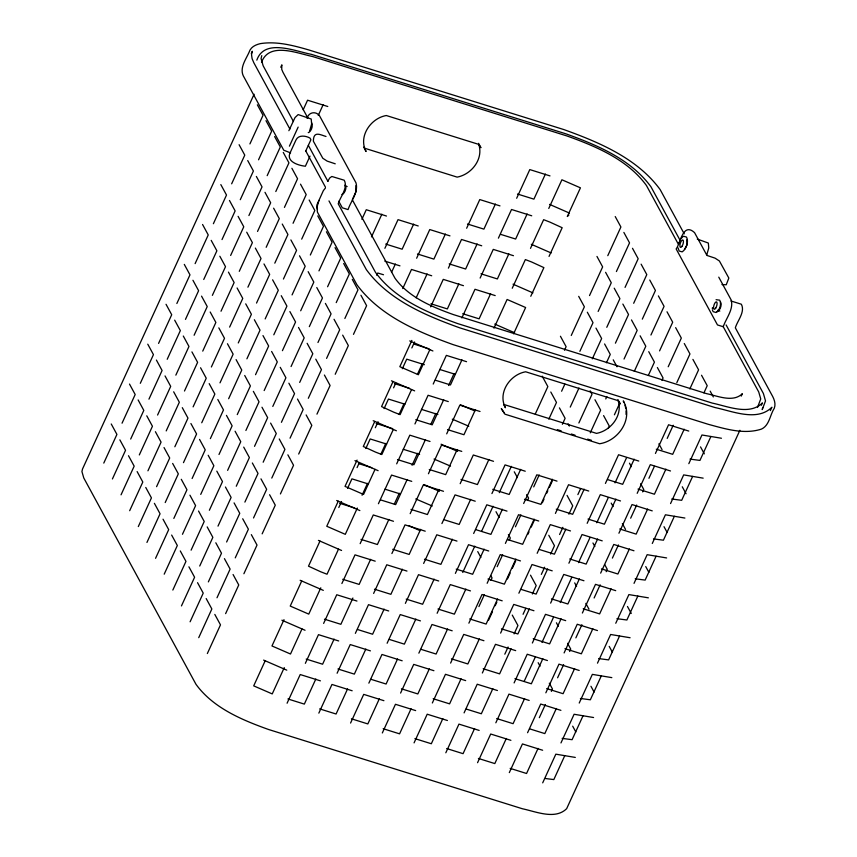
<?xml version="1.0" encoding="UTF-8"?>
<svg xmlns="http://www.w3.org/2000/svg" width="857" height="857" viewBox="0 0 857 857"><rect width="100%" height="100%" fill="white"/><g stroke="black" fill="none" stroke-linecap="round" stroke-linejoin="round"><path stroke-width="1.29" d="M712.36 309.077L712.456 307.631M261.771 55.619L261.085 58.587L263.153 65.785L293.469 121.533M762.709 407.546L762.237 409.592L765.515 400.915L763.394 393.492L726.104 324.932M678.583 244.234L679.151 242.285M309.688 130.692L311.627 124.029L311.22 119.037L298.161 114.581L295.012 117.58L288.873 130.703M706.811 254.7L708.75 248.027L708.343 243.045L697.298 239.082M318.943 200.452L317.004 207.126L317.411 212.108L356.844 284.62C379.737 315.879 417.766 331.905 453.171 344.643L708.428 424.354C725.418 428.918 744.037 434.756 761.444 429.1C769.49 425.404 769.907 415.013 774.267 408.318C775.831 404.365 774.557 400.133 772.703 396.523L735.338 327.813C737.363 320.764 745.451 311.948 741.348 304.224L730.957 300.978M251.283 53.53L252.312 51.281L251.53 54.666L252.076 58.597L253.833 62.754L289.923 129.096M256.832 60.14C264.524 37.997 295.419 51.356 311.262 54.312L565.909 133.831C597.2 145.079 630.838 159.198 651.009 186.869L680.094 240.324M261.567 62.315C269.109 41.554 297.24 53.295 312.591 56.53L566.938 135.952C596.161 146.451 627.613 159.627 646.435 185.498L678.337 244.159M254.1 94.227L82.529 468.972L81.929 471.575L83.782 477.992L195.985 684.304C213.114 707.914 241.824 719.912 268.477 729.468L522.449 808.772C536.043 811.6 555.175 820.053 566.659 808.665L739.902 430.268M280.753 67.264L281.867 64.832L281.717 69.331L282.939 72.213L307.759 117.848M103.783 463.091L116.916 434.413L111.239 423.979M122.048 423.197L135.181 394.52L129.503 384.075M140.312 383.304L153.446 354.627L147.768 344.182M158.577 343.4L171.711 314.733L166.033 304.289M176.853 303.507L189.975 274.829L184.298 264.395M195.117 263.613L208.24 234.936L202.563 224.491M213.382 223.72L226.505 195.042L220.827 184.598M231.647 183.816L244.77 155.138L239.092 144.704M249.912 143.922L263.045 115.245L257.357 104.8M112.417 478.967L125.54 450.289L119.862 439.845M130.682 439.063L143.805 410.396L138.127 399.951M148.947 399.169L162.08 370.492L156.403 360.058M167.211 359.276L180.345 330.598L174.667 320.154M185.476 319.382L198.61 290.705L192.932 280.26M203.741 279.478L216.875 250.801L211.197 240.367M222.006 239.585L235.139 210.908L229.462 200.463M240.281 199.692L253.404 171.014L247.727 160.57M258.546 159.788L271.669 131.121L265.991 120.676M121.041 494.832L134.174 466.154L128.496 455.72M139.316 454.938L152.439 426.261L146.761 415.816M157.581 415.045L170.704 386.368L165.026 375.923M175.846 375.141L188.969 346.464L183.291 336.03M194.111 335.248L207.233 306.57L201.556 296.136M212.375 295.354L225.509 266.677L219.831 256.232M230.64 255.45L243.774 226.784L238.096 216.339M248.905 215.557L262.038 186.88L256.361 176.446M267.17 175.664L280.303 146.986L274.626 136.542M303.196 109.76L307.567 100.205L327.77 106.504M289.42 146.161L298.15 127.093M129.675 510.708L142.808 482.03L137.131 471.586M147.94 470.804L161.073 442.126L155.396 431.692M166.204 430.91L179.338 402.233L173.66 391.799M184.48 391.017L197.603 362.34L191.925 351.895M202.745 351.113L215.868 322.446L210.19 312.002M221.01 311.22L234.132 282.542L228.455 272.108M239.274 271.326L252.397 242.649L246.72 232.204M257.539 231.433L270.673 202.755L264.984 192.311M275.804 191.529L288.938 162.851L283.26 152.417M318.258 115.416L323.175 104.661M305.767 150.961L310.909 139.734L310.02 138.106C305.724 135.642 298.375 134.603 295.911 140.12L289.741 153.585C286.656 162.284 299.575 165.637 305.381 166.226L309.998 156.124M138.309 526.573L151.432 497.896L145.754 487.462M156.574 486.68L169.707 458.002L164.019 447.558M174.839 446.776L187.972 418.109L182.295 407.664M193.104 406.882L206.237 378.205L200.559 367.771M211.368 366.989L224.502 338.311L218.824 327.867M229.633 327.095L242.767 298.418L237.089 287.973M247.909 287.191L261.031 258.514L255.354 248.08M266.173 247.298L279.296 218.621L273.619 208.187M284.438 207.405L297.561 178.727L291.883 168.283M146.943 542.438L160.066 513.772L154.389 503.327M165.208 502.545L178.331 473.867L172.653 463.433M183.473 462.651L196.596 433.974L190.918 423.529M201.738 422.758L214.861 394.081L209.183 383.636M220.003 382.854L233.136 354.177L227.459 343.743M238.267 342.961L251.401 314.283L245.723 303.849M256.532 303.067L269.666 274.39L263.988 263.945M274.797 263.163L287.931 234.497L282.253 224.052M293.062 223.27L306.195 194.593L300.518 184.159M155.567 558.314L168.7 529.637L163.023 519.192M173.832 518.421L186.965 489.743L181.288 479.299M192.107 478.517L205.23 449.85L199.552 439.405M210.372 438.623L223.495 409.946L217.817 399.512M228.637 398.73L241.76 370.053L236.082 359.608M246.902 358.826L260.025 330.159L254.347 319.715M265.167 318.933L278.3 290.255L272.612 279.821M283.431 279.039L296.565 250.362L290.887 239.917M301.696 239.146L314.83 210.468L309.152 200.024M164.201 574.179L177.335 545.513L171.646 535.068M182.466 534.286L195.6 505.609L189.922 495.175M200.731 494.393L213.864 465.715L208.187 455.271M218.996 454.489L232.129 425.822L226.452 415.377M237.26 414.595L250.394 385.918L244.716 375.484M255.536 374.702L268.659 346.024L262.981 335.58M273.801 334.808L286.924 306.131L281.246 295.686M292.066 294.904L305.188 266.238L299.511 255.793M310.33 255.011L323.453 226.334L317.776 215.9M172.835 590.055L185.958 561.378L180.281 550.933M191.1 550.162L204.223 521.485L198.545 511.04M209.365 510.258L222.488 481.58L216.81 471.146M227.63 470.364L240.763 441.687L235.086 431.242M245.895 430.471L259.028 401.794L253.351 391.349M264.16 390.567L277.293 361.9L271.615 351.456M282.424 350.674L295.558 321.996L289.88 311.562M300.689 310.78L313.823 282.103L308.145 271.658M318.965 270.887L332.088 242.21L326.41 231.765M181.459 605.92L194.593 577.243L188.915 566.809M199.724 566.027L212.857 537.35L207.18 526.905M217.999 526.134L231.122 497.456L225.445 487.012M236.264 486.23L249.387 457.563L243.709 447.118M254.529 446.336L267.652 417.659L261.974 407.225M272.794 406.443L285.917 377.766L280.239 367.321M291.059 366.55L304.192 337.872L298.515 327.428M309.323 326.646L322.457 297.968L316.779 287.534M327.588 286.752L340.722 258.075L335.044 247.63M361.9 219.296L366.271 209.729L386.475 216.039M190.093 621.796L203.227 593.119L197.549 582.674M208.358 581.892L221.492 553.226L215.814 542.781M226.623 541.999L239.756 513.322L234.079 502.888M244.888 502.106L258.021 473.428L252.344 462.984M263.163 462.212L276.286 433.535L270.608 423.09M281.428 422.308L294.551 393.631L288.873 383.197M299.693 382.415L312.816 353.737L307.138 343.303M317.958 342.521L331.081 313.844L325.403 303.399M336.223 302.617L349.356 273.951L343.668 263.506M371.488 236.896L381.879 214.196M198.728 637.662L211.85 608.984L206.173 598.55M216.992 597.768L230.115 569.091L224.438 558.646M235.257 557.875L248.391 529.197L242.702 518.753M253.522 517.971L266.656 489.293L260.978 478.859M271.787 478.077L284.92 449.4L279.243 438.966M290.052 438.184L303.185 409.507L297.508 399.062M308.316 398.28L321.45 369.613L315.772 359.169M326.592 358.387L339.715 329.709L334.037 319.275M344.857 318.493L357.98 289.816L352.302 279.371M384.889 248.326L398.023 219.649L418.227 225.959M376.748 275.268L377.776 273.029L383.497 274.743M207.351 653.537L220.485 624.86L214.807 614.415M225.627 613.633L238.749 584.956L233.072 574.522M243.891 573.74L257.014 545.063L251.337 534.629M262.156 533.847L275.279 505.169L269.601 494.725M280.421 493.943L293.544 465.276L287.866 454.831M298.686 454.049L311.819 425.372L306.142 414.938M316.951 414.156L330.084 385.479L324.407 375.034M335.216 374.263L348.349 345.585L342.671 335.141M353.48 334.359L366.614 305.681L360.936 295.247M391.531 272.365L395.366 264.01M413.631 224.106L402.147 249.205L385.725 244.074M402.747 288.573L411.499 269.452L431.703 275.761M416.641 258.236L429.764 229.558L449.968 235.868M416.17 297.818L427.107 273.919M445.372 234.025L433.888 259.114L417.477 253.983M265.188 660.768L253.704 685.868L272.237 693.913L284.267 667.624M283.999 619.686L271.969 645.964L290.502 654.009L301.985 628.92M301.718 580.982L290.234 606.07L308.766 614.115L320.797 587.827M319.982 541.078L308.499 566.177L320.807 571.823L327.031 574.222L338.515 549.133M338.247 501.184L326.763 526.273L345.296 534.329L357.337 508.04M357.069 460.091L345.028 486.38L363.561 494.425L375.055 469.336M374.788 421.398L363.293 446.486L375.602 452.132L381.826 454.531L393.32 429.443M393.052 381.494L381.558 406.593L393.877 412.228L400.09 414.638L411.585 389.539M411.863 340.411L399.833 366.689L418.366 374.734L429.85 349.645M338.794 507.526L341.525 501.549M347.546 488.404L351.916 478.849L368.339 483.98M357.058 467.633L359.244 462.855M365.81 448.511L370.181 438.955L386.603 444.076M375.323 427.729L378.055 421.762M384.075 408.618L388.446 399.062L404.868 404.183M393.588 387.835L395.773 383.058M402.34 368.724L406.721 359.158L424.397 364.686M411.853 347.942L414.584 341.964M430.664 306.849L443.251 279.371L463.455 285.681M448.382 268.145L461.516 239.467L481.72 245.777M466.647 228.251L479.781 199.574L499.985 205.884M362.061 495.26L367.524 483.316M380.872 454.167L385.789 443.423M399.137 414.274L404.054 403.518M417.402 374.38L422.33 363.625M458.859 283.828L447.365 308.927L430.953 303.796M477.124 243.934L465.64 269.023L449.218 263.902M495.389 204.041L483.905 229.13L467.483 224.009M461.869 317.958L474.992 289.28L495.196 295.59M480.134 278.064L493.257 249.387L513.461 255.697M498.399 238.16L511.533 209.494L531.726 215.793M516.664 198.267L529.797 169.59L549.99 175.899M287.084 703.222L300.218 674.545L320.422 680.854M305.36 663.329L318.483 634.651L338.686 640.961M323.625 623.425L336.747 594.747L356.951 601.057M341.889 583.531L355.012 554.854L375.216 561.164M360.154 543.638L373.277 514.961L393.481 521.27M378.419 503.734L391.553 475.067L411.746 481.366M396.684 463.841L409.817 435.163L430.021 441.473M414.949 423.947L428.082 395.27L448.286 401.579M433.214 384.054L446.347 355.376L466.551 361.686M394.349 503.98L399.276 493.225M412.067 465.276L417.541 453.332M430.878 424.183L435.806 413.438M448.597 385.489L454.071 373.534M490.6 293.747L479.117 318.836L462.705 313.716M508.865 253.843L497.381 278.943L480.97 273.812M527.141 213.95L515.646 239.039L500.499 234.315M545.406 174.057L533.911 199.145L517.499 194.025M315.826 679.012L304.342 704.1L287.92 698.969M334.091 639.108L322.607 664.207L306.195 659.076M352.902 598.025L340.872 624.303L324.46 619.183M370.62 559.321L359.137 584.41L342.725 579.289M388.885 519.428L377.401 544.516L360.99 539.385M407.161 479.524L395.666 504.612L380.519 499.888M425.426 439.63L413.931 464.719L397.519 459.598M443.69 399.737L432.196 424.826L415.784 419.694M461.955 359.833L450.471 384.932L435.313 380.197M493.975 328.145L507.098 299.468L525.63 307.513L513.6 333.802M512.24 288.252L525.362 259.575L531.586 261.974L543.895 267.62L530.772 296.297M530.504 248.359L543.638 219.681L549.851 222.081L562.171 227.726L549.037 256.404M548.769 208.455L561.903 179.777L580.435 187.833L567.302 216.5L568.909 215.053M318.836 713.131L331.97 684.454L352.163 690.763M337.101 673.238L350.234 644.56L370.428 650.87M355.366 633.344L368.499 604.667L388.703 610.977M373.631 593.44L386.764 564.774L406.968 571.073M391.895 553.547L405.029 524.87L425.233 531.179M410.171 513.654L423.294 484.976L443.498 491.286M428.436 473.75L441.559 445.083L461.762 451.393M446.701 433.856L459.823 405.179L480.027 411.489M347.578 688.921L336.083 714.01L319.672 708.889M365.843 649.028L354.348 674.116L337.937 668.996M384.107 609.123L372.613 634.223L357.465 629.488M402.372 569.23L390.888 594.319L374.466 589.198M420.637 529.337L409.153 554.425L392.731 549.305M438.902 489.443L427.418 514.532L410.996 509.401M457.167 449.539L445.683 474.639L429.271 469.507M475.431 409.646L463.948 434.735L447.536 429.614M350.577 723.051L363.711 694.374L383.915 700.683M368.853 683.147L381.976 654.469L402.179 660.779M387.118 643.253L400.24 614.576L420.444 620.886M405.382 603.36L418.505 574.683L438.709 580.992M423.647 563.456L436.77 534.789L456.974 541.088M441.912 523.563L455.046 494.885L475.239 501.195M460.177 483.669L473.31 454.992L493.514 461.302M379.319 698.83L367.835 723.929L351.413 718.798M397.584 658.937L386.1 684.025L370.942 679.301M415.849 619.043L404.365 644.132L389.217 639.397M434.113 579.15L422.63 604.239L406.218 599.107M452.378 539.246L440.894 564.334L424.483 559.214M470.654 499.352L459.159 524.441L444.012 519.717M488.918 459.459L477.424 484.548L461.012 479.417M382.329 732.96L395.463 704.283L415.656 710.592M400.594 693.067L413.727 664.389L433.921 670.699M418.859 653.163L431.992 624.496L452.196 630.795M437.124 613.269L450.257 584.592L470.461 590.902M455.388 573.376L468.522 544.698L488.726 551.008M473.664 533.483L486.787 504.805L506.99 511.115M491.929 493.578L505.052 464.901L525.255 471.211M462.748 572.455L474.778 546.166M481.559 531.361L493.043 506.273M499.277 492.657L511.318 466.369M535.261 414.06L547.848 386.582L542.17 376.137M564.474 350.267L566.113 346.689L560.435 336.244M571.255 335.462L584.378 306.785L578.7 296.351M589.52 295.569L602.642 266.891L596.965 256.447M607.784 255.665L620.907 226.998L615.23 216.553M411.071 708.75L399.576 733.838L383.165 728.718M429.336 668.856L417.841 693.945L401.43 688.814M447.6 628.952L436.106 654.041L420.958 649.317M465.865 589.059L454.381 614.148L437.959 609.027M484.13 549.166L472.646 574.254L456.224 569.123M502.395 509.262L490.911 534.361L475.753 529.626M520.66 469.368L509.176 494.457L492.764 489.336M548.823 419.18L556.482 402.447L550.794 392.013M561.614 391.231L564.892 384.065M579.878 351.338L593.012 322.661L587.334 312.216M598.143 311.434L611.277 282.756L605.599 272.322M616.408 271.54L629.541 242.863L623.864 232.418M414.07 742.869L427.204 714.202L447.408 720.501M432.346 702.976L445.469 674.298L465.672 680.608M450.611 663.082L463.733 634.405L483.937 640.715M468.875 623.178L481.998 594.512L502.202 600.821M487.14 583.285L500.263 554.608L520.467 560.917M505.405 543.392L518.539 514.714L538.732 521.024M523.67 503.498L536.803 474.821L557.007 481.131M478.913 606.585L484.387 594.629M490.954 580.296L492.047 577.907L490.782 575.583M497.178 566.681L502.652 554.736M509.219 540.403L510.311 538.014L508.415 534.532M515.443 526.787L520.917 514.843M527.484 500.499L528.576 498.11L526.68 494.628M533.718 486.894L539.182 474.939M562.374 424.29L565.106 418.323L559.428 407.878M570.248 407.096L579 387.985M592.337 358.837L601.635 338.526L595.958 328.081M606.777 327.31L619.911 298.632L614.223 288.188M625.042 287.406L638.176 258.739L632.498 248.294M442.812 718.659L431.328 743.747L414.906 738.627M461.077 678.765L449.593 703.854L433.181 698.734M479.342 638.872L467.858 663.961L451.446 658.829M497.606 598.968L486.123 624.067L469.711 618.936M515.871 559.075L504.387 584.163L487.976 579.043M534.147 519.181L522.652 544.27L507.505 539.535M552.411 479.277L540.917 504.377L524.505 499.245M488.64 620.061L492.475 611.694M495.207 605.728L496.846 602.139M507.451 578.968L510.194 573.001M512.379 568.212L515.657 561.046M527.912 534.297L529.005 531.908M531.19 527.13L534.468 519.953M542.342 502.759L543.981 499.181M546.723 493.204L547.816 490.815M549.455 487.226L552.187 481.259M578.871 422.972L592.005 394.295L590.109 390.813M606.445 362.757L610.27 354.402L604.592 343.957M615.412 343.175L628.535 314.498L622.857 304.064M633.677 303.282L646.799 274.604L641.122 264.16M590.248 432.86L600.639 410.16L594.962 399.726M605.77 398.944L606.863 396.555M624.035 359.051L637.169 330.373L631.491 319.929M642.311 319.147L655.434 290.469L649.756 280.035M445.822 752.789L458.956 724.111L479.149 730.421M464.087 712.885L477.22 684.218L497.414 690.517M482.352 672.991L495.485 644.314L515.689 650.624M500.617 633.098L513.75 604.421L533.954 610.73M518.881 593.205L532.015 564.527L552.219 570.837M537.157 553.301L550.28 524.623L570.483 530.933M555.422 513.407L568.545 484.73L588.748 491.04M504.805 654.191L508.094 647.024M514.104 633.88L517.939 625.514L512.261 615.08M523.07 614.298L525.812 608.32M532.379 593.987L536.203 585.62L530.526 575.176M541.345 574.394L544.624 567.227M550.644 554.083L554.468 545.727L548.791 535.282M559.61 534.5L562.888 527.334M568.909 514.189L572.733 505.823L567.055 495.389M577.875 494.607L580.607 488.629M608.17 428.425L609.263 426.036L603.585 415.591M614.405 414.809L619.332 404.054M634.309 371.327L645.803 346.239L640.125 335.805M650.934 335.023L664.068 306.345L658.39 295.901M474.564 728.579L463.069 753.667L446.658 748.536M492.829 688.674L481.334 713.763L466.187 709.039M511.093 648.781L499.599 673.87L483.187 668.749M529.358 608.888L517.874 633.976L501.452 628.845M547.623 568.984L536.139 594.083L520.981 589.348M565.888 529.09L554.404 554.179L539.246 549.455M584.153 489.197L572.669 514.286L556.257 509.165M648.417 375.259L654.427 362.115L648.749 351.67M659.569 350.888L672.691 322.211L667.014 311.777M477.563 762.698L490.697 734.021L510.901 740.33M495.839 722.805L508.962 694.127L529.165 700.437M514.104 682.911L527.226 654.234L547.43 660.543M532.368 643.007L545.491 614.33L565.695 620.639M550.633 603.114L563.756 574.436L583.96 580.746M568.898 563.22L582.032 534.543L602.225 540.853M587.163 523.316L600.296 494.65L620.5 500.949M605.428 483.423L618.561 454.746L638.765 461.055M524.259 681.154L535.197 657.255M541.978 642.45L553.461 617.361M560.242 602.557L571.726 577.468M578.507 562.653L590.002 537.564M596.772 522.759L608.266 497.671M615.037 482.866L626.531 457.777M661.968 380.369L663.061 377.98L657.383 367.535M668.203 366.764L681.326 338.087L675.648 327.642M506.305 738.488L494.821 763.576L478.399 758.456M524.57 698.594L513.086 723.683L496.674 718.552M542.835 658.69L531.351 683.79L514.939 678.658M561.099 618.797L549.616 643.886L533.204 638.765M579.364 578.904L567.88 603.992L551.469 598.872M597.64 538.999L586.145 564.099L569.734 558.968M615.904 499.106L604.41 524.195L587.998 519.074M634.169 459.213L622.675 484.301L607.527 479.566M676.826 382.629L689.96 353.952L684.282 343.518M509.315 772.607L522.449 743.94L542.642 750.25M527.58 732.714L540.713 704.036L560.907 710.346M545.845 692.82L558.978 664.143L579.182 670.453M564.11 652.927L577.243 624.25L597.447 630.559M582.374 613.023L595.508 584.345L615.712 590.655M600.65 573.129L613.773 544.452L633.976 550.762M618.915 533.236L632.038 504.559L652.241 510.868M637.179 493.332L650.302 464.665L670.506 470.975M655.444 453.439L668.567 424.761L688.771 431.071M539.332 717.673L545.352 704.529M551.372 691.385L552.465 688.996L549.305 683.2M557.596 677.78L563.617 664.636M569.637 651.491L570.73 649.103L567.57 643.296M575.861 637.876L581.882 624.732M594.126 597.982L600.146 584.838M606.167 571.694L607.259 569.305L604.731 564.667M612.401 558.089L618.411 544.945M630.666 518.185L636.676 505.041M642.696 491.907L643.789 489.518L640.64 483.712M648.931 478.292L654.394 466.347M667.196 438.398L673.216 425.254M689.842 388.939L698.594 369.828L692.906 359.383M538.057 748.397L526.562 773.496L510.151 768.365M556.322 708.503L544.827 733.592L529.68 728.868M574.586 668.61L563.092 693.699L546.68 688.578M592.851 628.706L581.367 653.805L564.945 648.674M611.116 588.813L599.632 613.901L583.21 608.781M629.381 548.919L617.897 574.008L601.475 568.887M647.646 509.026L636.162 534.115L619.75 528.983M665.91 469.122L654.427 494.221L638.015 489.09M684.175 429.228L672.691 454.317L656.28 449.197M703.94 392.86L707.218 385.693L701.54 375.248M542.695 782.848L555.829 754.171L575.304 757.427M560.96 742.944L574.094 714.267L593.569 717.523M579.225 703.051L592.358 674.373L611.834 677.63M597.49 663.157L610.623 634.48L630.099 637.737M615.765 623.253L628.888 594.587L648.363 597.832M634.03 583.36L647.153 554.683L666.628 557.939M652.295 543.467L665.418 514.789L684.893 518.046M670.56 503.573L683.682 474.896L703.158 478.152M688.824 463.669L701.958 434.992L721.433 438.248M564.763 755.681L553.826 779.581L545.181 778.488M583.028 715.788L572.09 739.687L562.138 738.38M601.293 675.894L590.355 699.783L580.403 698.476M619.568 635.99L608.62 659.89L598.668 658.583M637.833 596.097L626.885 619.997L616.933 618.69M656.098 556.204L645.15 580.093L635.198 578.786M674.363 516.3L663.425 540.199L653.473 538.892M692.627 476.406L681.69 500.306L671.738 498.999M710.892 436.513L699.955 460.413L690.003 459.106M741.241 396.116L742.355 393.684C733.046 402.854 717.609 395.945 706.629 393.663L453.407 314.594C431.907 306.913 408.682 297.293 394.948 278.161L352.313 199.767M757.513 407.429L760.737 398.955L758.734 391.981L723.008 326.281M761.337 405.318L762.441 402.897C749.425 415.838 727.732 406.304 712.285 403.101L457.788 323.625C427.536 312.751 394.981 299.104 375.484 272.344L338.215 203.805C340.24 196.756 348.328 187.951 344.225 180.216L331.82 176.478L329.752 177.967L327.674 181.384M770.357 410.599L771.9 407.236C757.138 421.944 732.489 411.178 714.952 407.536L459.845 327.877C425.468 315.505 388.542 299.961 366.335 269.601L328.981 200.924M307.127 118.309C308.456 112.417 315.269 110.757 319.372 115.481L355.976 182.798C358.697 192.279 350.749 201.256 348.071 209.59L342.297 207.79L338.751 201.266M352.827 198.578L355.901 191.85L355.912 185.658M680.747 238.803L683.436 236.232L686.489 237.057C688.964 241.685 686.425 248.98 682.183 251.872L679.14 251.037L678.101 247.887M684.507 249.473L687.175 244.406L686.8 239.874M325.424 188.047L323.368 190.608L316.919 204.823L317.422 209.226M716.088 299.693L719.73 300.175C721.798 304.031 719.676 310.116 716.141 312.516L713.217 311.702L712.456 310.298M308.252 132.514L308.745 132.589C311.573 130.66 313.266 125.797 311.616 122.712M341.911 194.4L342.404 194.475C345.242 192.557 346.924 187.694 345.275 184.609M717.105 311.562L717.588 311.637C720.426 309.709 722.119 304.846 720.458 301.76M721.969 284.567L726.233 284.77L728.836 278.043L719.398 260.989L715.049 258.139L706.95 255.44L694.556 232.633C682.729 221.792 680.383 243.827 676.141 248.926L717.48 324.942L723.254 326.742C725.943 318.408 733.881 309.431 731.171 299.961L718.766 277.154M364.793 148.282L457.145 177.12C471.371 174.474 483.348 159.434 478.945 144.854M325.992 136.477C319.822 134.624 313.469 130.692 313.362 141.201L322.8 158.256L327.149 161.105L335.237 163.805M290.587 152.878L283.753 150.221L244.32 77.708C238.128 68.378 246.698 58.79 249.944 50.199C252.022 46.332 256.243 44.618 260.303 43.632C276.597 41.04 293.019 45.4 308.595 49.877L563.852 129.578C599.257 142.326 637.287 158.352 660.169 189.611L684.24 233.865M344.857 185.83L347.16 186.558M717.523 310.33L719.826 311.059M384.804 261.117L399.962 265.852M413.952 344.086L429.1 348.82M439.727 369.463L454.874 374.198M504.162 404.547L596.515 433.385C610.741 430.739 622.718 415.699 618.315 401.119M557.371 429.657L561.153 430.835M571.255 433.996L575.036 435.174M587.656 439.116L591.448 440.294M394.424 383.593L409.571 388.317M421.462 409.367L437.873 414.488M376.159 423.487L392.57 428.607M403.197 449.261L419.609 454.392M359.158 463.776L371.777 467.718M384.932 489.154L400.08 493.889M339.629 503.284L354.777 508.008M549.573 204.395L569.434 213.072M531.308 244.288L551.169 252.965M513.043 284.181L532.904 292.869M494.768 324.085L514.639 332.762M432.914 350.984L409.732 340.925M460.466 404.729L474.842 410.974M414.649 390.878L391.467 380.819M452.303 419.159L468.8 426.229M441.087 444.205L457.659 451.393M396.384 430.782L373.202 420.712M434.038 459.052L450.536 466.122M423.936 484.526L439.395 491.297M378.119 470.675L354.937 460.616M415.774 498.956L432.271 506.016M359.854 510.568L336.672 500.509M341.579 550.473L318.408 540.403M323.314 590.366L300.143 580.296M305.049 630.259L281.878 620.2M286.784 670.153L263.602 660.094M409.003 525.705L420.037 530.665M504.366 413.106L501.302 408.596L504.955 414.188L599.611 443.744C618.443 440.98 633.837 418.58 623.264 400.915L623.853 401.997M710.174 391.124L713.324 396.92M700.533 446.893L704.325 453.846M613.226 359.822L617.008 366.785M658.904 443.819L662.054 449.614M682.268 486.787L686.061 493.75M478.56 143.333L480.927 147.683L478.667 144.362L386.314 115.524C370.706 118.191 358.065 136.52 366.078 151.485L363.722 147.136M617.929 399.598L620.297 403.936L618.036 400.626L525.684 371.788C510.076 374.445 497.435 392.785 505.448 407.739L503.68 404.483M629.477 463.198L631.373 466.679M664.004 526.68L667.164 532.486M568.062 423.754L569.327 426.068M611.212 503.102L613.109 506.583M622.375 523.606L625.524 529.412M645.739 566.584L648.899 572.38M592.948 542.995L594.844 546.477M627.474 606.477L631.255 613.441M514.264 471.8L517.424 477.606M574.683 582.889L576.579 586.37M585.834 603.403L588.995 609.198M609.209 646.371L612.359 652.177M308.338 145.347L327.952 181.416M305.66 150.757L325.435 187.126M495.999 511.693L499.16 517.499M556.418 622.793L558.314 626.263M590.944 686.264L594.094 692.07M477.735 551.597L480.884 557.393M538.153 662.686L540.049 666.168M572.68 726.168L575.829 731.964M625.064 405.179L625.781 408.607M626.038 410.932L626.092 414.488M715.777 308.027A3.889 1.414 -72.7 0 0 716.581 301.91A3.889 1.414 -72.7 0 0 713.602 306.806A3.889 1.414 -72.7 0 0 715.777 308.027M682.118 246.13A3.889 1.414 -72.7 0 0 682.911 240.014A3.889 1.414 -72.7 0 0 679.944 244.92A3.889 1.414 -72.7 0 0 682.118 246.13"/></g></svg>
